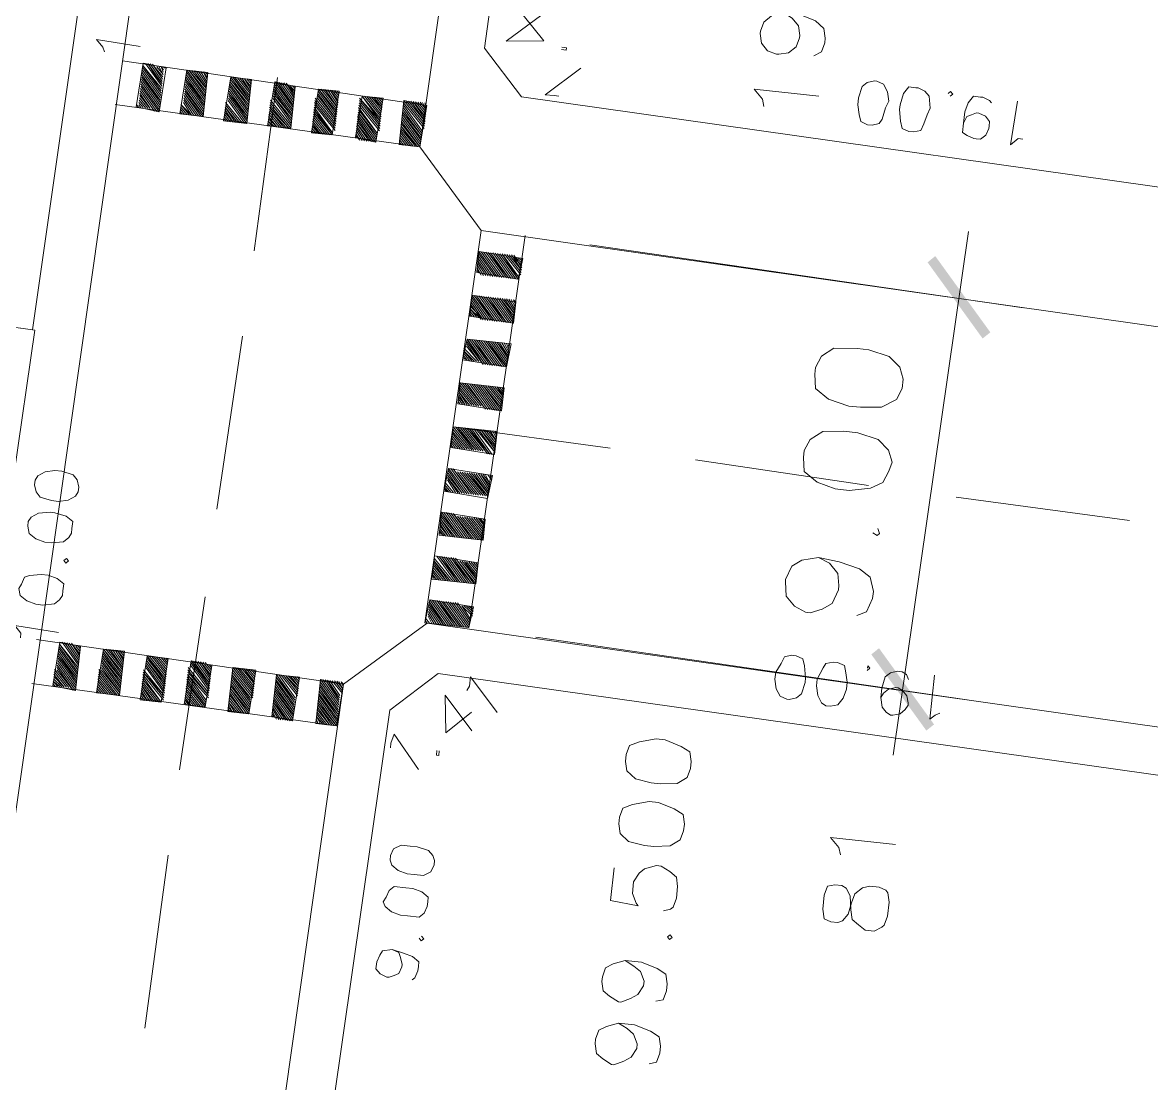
# Model space of a CAD drawing. Header units: metres. Extents: x -977055 to 805873, y -1033982 to 242021.
# Drawn here: x 2424.83 to 2450.6, y 874.21 to 898.43 of the extents above; entities that cross this region are included whole.
import ezdxf

# ---------------------------------------------------------------- set-up
doc = ezdxf.new("R2010")
doc.units = ezdxf.units.M
for name, color, linetype in [('PDF_0', 7, 'Continuous'), ('PDF_acera', 7, 'Continuous'), ('PDF_areas por lote', 7, 'Continuous'), ('PDF_COTAS', 7, 'Continuous'), ('PDF_COTAS CONJUNTO', 7, 'Continuous'), ('PDF_linea de centro', 7, 'Continuous'), ('PDF_LOTES', 7, 'Continuous'), ('PDF_No. lotes', 7, 'Continuous'), ('PDF_PASO DE CEBRA', 7, 'Continuous')]:
    doc.layers.add(name, color=color, linetype=linetype)

# ---------------------------------------------------------------- blocks, each defined once
blk = doc.blocks.new('CALLE')
at = {"layer": 'PDF_0', "transparency": 33554559}
for points in [[(-135.009504, -28.195776), (-136.152576, -29.465856), (-136.279584, -29.338848)], [(-134.882496, -28.322784), (-135.009504, -28.195776), (-136.152576, -29.465856)], [(-129.082464, -29.592864), (-128.955456, -29.719872), (-127.812384, -28.449792)], [(-128.955456, -29.719872), (-127.812384, -28.449792), (-127.685376, -28.5768)]]:
    blk.add_solid(points, dxfattribs=at)
at = {"layer": 'PDF_acera', "lineweight": 9}
blk.add_lwpolyline([(-252.9576, -89.201952), (-307.105344, -49.702464), (-306.046944, -17.865792), (-307.317024, -16.51104), (-314.76816, -16.257024), (-401.895648, -17.950464), (-475.348608, -28.280448), (-505.661184, -25.18992), (-527.252544, -16.595712), (-544.694976, -0.169344), (-560.697984, 15.706656), (-555.067296, 23.07312), (-538.30224, 6.435072), (-522.299232, -8.67888), (-503.417376, -16.172352), (-483.942816, -18.162144), (-475.517952, -19.008864), (-402.61536, -8.763552), (-314.725824, -7.070112), (-69.8544, -15.410304), (-68.457312, -14.097888), (-67.94928, 1.100736)], dxfattribs=at)
for points in [[(-135.305856, -20.1096), (-136.575936, -18.712512), (-191.655072, -16.849728), (-193.009824, -18.119808), (-194.068224, -49.236768), (-192.798144, -50.59152), (-137.719008, -52.454304), (-136.364256, -51.184224)], [(-128.108736, -20.32128), (-129.167136, -51.43824), (-127.897056, -52.792992), (-71.166816, -54.740448), (-69.812064, -53.470368), (-68.753664, -22.353408), (-70.023744, -20.998656), (-126.711648, -19.0512)]]:
    blk.add_lwpolyline(points, close=True, dxfattribs=at)
at = {"layer": 'PDF_areas por lote', "lineweight": 9}
for points in [[(-142.164288, -24.3432), (-142.24896, -24.512544), (-142.333632, -24.639552), (-142.502976, -24.724224), (-142.587648, -24.724224), (-142.756992, -24.639552), (-142.841664, -24.512544), (-142.926336, -24.3432), (-142.926336, -24.300864), (-142.841664, -24.13152), (-142.756992, -24.004512), (-142.587648, -23.962176), (-142.502976, -23.962176), (-142.333632, -24.004512), (-142.24896, -24.13152), (-142.164288, -24.3432), (-142.164288, -24.639552), (-142.24896, -24.935904), (-142.333632, -25.105248), (-142.502976, -25.147584), (-142.629984, -25.147584), (-142.799328, -25.105248), (-142.841664, -24.97824)], [(-141.021216, -24.3432), (-141.105888, -24.512544), (-141.19056, -24.639552), (-141.359904, -24.724224), (-141.444576, -24.724224), (-141.61392, -24.639552), (-141.698592, -24.512544), (-141.783264, -24.3432), (-141.783264, -24.300864), (-141.698592, -24.13152), (-141.61392, -24.004512), (-141.444576, -23.962176), (-141.359904, -23.962176), (-141.19056, -24.004512), (-141.105888, -24.13152), (-141.021216, -24.3432), (-141.021216, -24.639552), (-141.105888, -24.935904), (-141.19056, -25.105248), (-141.359904, -25.147584), (-141.486912, -25.147584), (-141.656256, -25.105248), (-141.698592, -24.97824)], [(-139.370112, -23.962176), (-139.962816, -23.962176), (-140.005152, -24.470208), (-139.962816, -24.427872), (-139.793472, -24.3432), (-139.581792, -24.3432), (-139.412448, -24.427872), (-139.327776, -24.512544), (-139.243104, -24.724224), (-139.243104, -24.808896), (-139.327776, -24.97824), (-139.412448, -25.105248), (-139.581792, -25.147584), (-139.793472, -25.147584), (-139.962816, -25.105248), (-140.005152, -25.062912), (-140.047488, -24.935904)], [(-125.31456, -25.18992), (-125.187552, -25.147584), (-125.018208, -24.97824), (-125.018208, -26.163648)], [(-123.578784, -25.359264), (-123.663456, -25.528608), (-123.790464, -25.655616), (-123.959808, -25.697952), (-124.002144, -25.697952), (-124.171488, -25.655616), (-124.298496, -25.528608), (-124.340832, -25.359264), (-124.340832, -25.316928), (-124.298496, -25.147584), (-124.171488, -25.020576), (-124.002144, -24.97824), (-123.959808, -24.97824), (-123.790464, -25.020576), (-123.663456, -25.147584), (-123.578784, -25.359264), (-123.578784, -25.655616), (-123.663456, -25.951968), (-123.790464, -26.121312), (-123.959808, -26.163648), (-124.04448, -26.163648), (-124.213824, -26.121312), (-124.298496, -25.994304)]]:
    blk.add_lwpolyline(points, dxfattribs=at)
for points in [[(-138.565728, -23.962176), (-138.735072, -24.004512), (-138.86208, -24.173856), (-138.904416, -24.470208), (-138.904416, -24.639552), (-138.86208, -24.935904), (-138.735072, -25.105248), (-138.565728, -25.147584), (-138.43872, -25.147584), (-138.269376, -25.105248), (-138.184704, -24.935904), (-138.100032, -24.639552), (-138.100032, -24.470208), (-138.184704, -24.173856), (-138.269376, -24.004512), (-138.43872, -23.962176)], [(-137.422656, -23.962176), (-137.592, -24.004512), (-137.719008, -24.173856), (-137.761344, -24.470208), (-137.761344, -24.639552), (-137.719008, -24.935904), (-137.592, -25.105248), (-137.422656, -25.147584), (-137.295648, -25.147584), (-137.126304, -25.105248), (-137.041632, -24.935904), (-136.95696, -24.639552), (-136.95696, -24.470208), (-137.041632, -24.173856), (-137.126304, -24.004512), (-137.295648, -23.962176)], [(-140.513184, -25.062912), (-140.55552, -25.105248), (-140.513184, -25.147584), (-140.470848, -25.105248)]]:
    blk.add_lwpolyline(points, close=True, dxfattribs=at)
at = {"layer": 'PDF_COTAS', "lineweight": 9}
for points in [[(-136.364256, -12.785472), (-136.279584, -12.785472), (-136.152576, -12.658464), (-136.194912, -13.462848)], [(-125.610912, -13.166496), (-125.52624, -13.12416), (-125.399232, -12.997152), (-125.441568, -13.801536)], [(-137.634336, -19.68624), (-137.549664, -19.68624), (-137.38032, -19.728576), (-137.973024, -20.236608)], [(-141.275232, -20.1096), (-141.317568, -20.236608), (-141.40224, -20.278944), (-141.529248, -20.32128), (-141.571584, -20.32128), (-141.698592, -20.278944), (-141.740928, -20.194272), (-141.783264, -20.1096), (-141.783264, -20.067264), (-141.740928, -19.940256), (-141.656256, -19.855584), (-141.571584, -19.855584), (-141.529248, -19.855584), (-141.40224, -19.89792), (-141.317568, -19.940256), (-141.275232, -20.1096), (-141.317568, -20.32128), (-141.359904, -20.490624), (-141.444576, -20.617632), (-141.529248, -20.617632), (-141.61392, -20.617632), (-141.740928, -20.575296), (-141.783264, -20.53296)], [(-124.086816, -20.998656), (-124.637184, -20.405952), (-124.552512, -21.083328), (-124.129152, -20.659968)], [(-141.021216, -20.575296), (-141.063552, -20.617632), (-141.021216, -20.659968), (-140.97888, -20.617632)], [(-137.592, -20.53296), (-137.676672, -20.53296), (-137.676672, -20.575296), (-137.592, -20.575296)], [(-137.16864, -21.125664), (-136.575936, -20.575296), (-137.253312, -20.659968), (-136.829952, -21.083328)], [(-136.448928, -20.95632), (-136.364256, -20.998656), (-136.194912, -20.998656), (-136.787616, -21.549024)], [(-125.52624, -21.464352), (-125.52624, -21.37968), (-125.52624, -21.210336), (-124.975872, -21.80304)], [(-124.67952, -21.422016), (-124.67952, -21.506688), (-124.637184, -21.506688), (-124.637184, -21.422016)], [(-135.305856, -28.15344), (-135.26352, -28.195776), (-135.221184, -28.15344), (-135.26352, -28.15344)], [(-135.771552, -28.449792), (-135.68688, -28.492128), (-135.602208, -28.5768), (-135.559872, -28.703808), (-135.559872, -28.746144), (-135.602208, -28.830816), (-135.68688, -28.915488), (-135.813888, -28.957824), (-135.856224, -28.957824), (-135.940896, -28.915488), (-136.025568, -28.830816), (-136.067904, -28.703808), (-136.067904, -28.661472), (-136.025568, -28.5768), (-135.940896, -28.492128), (-135.771552, -28.449792), (-135.602208, -28.449792), (-135.390528, -28.492128), (-135.305856, -28.5768), (-135.26352, -28.703808), (-135.26352, -28.78848), (-135.305856, -28.873152), (-135.390528, -28.915488)], [(-124.764192, -28.534464), (-124.721856, -28.5768), (-124.67952, -28.534464), (-124.721856, -28.492128)], [(-125.229888, -28.830816), (-125.10288, -28.873152), (-125.060544, -28.957824), (-125.018208, -29.042496), (-125.018208, -29.084832), (-125.060544, -29.21184), (-125.145216, -29.296512), (-125.229888, -29.296512), (-125.272224, -29.296512), (-125.399232, -29.254176), (-125.483904, -29.169504), (-125.483904, -29.084832), (-125.483904, -29.042496), (-125.441568, -28.915488), (-125.399232, -28.830816), (-125.229888, -28.830816), (-125.018208, -28.830816), (-124.848864, -28.873152), (-124.721856, -28.957824), (-124.721856, -29.084832), (-124.721856, -29.127168), (-124.764192, -29.254176), (-124.806528, -29.296512)], [(-135.940896, -29.550528), (-135.983232, -29.465856), (-136.067904, -29.381184), (-135.26352, -29.381184)], [(-125.399232, -29.931552), (-125.399232, -29.84688), (-125.52624, -29.719872), (-124.721856, -29.762208)]]:
    blk.add_lwpolyline(points, dxfattribs=at)
for points in [[(-135.4752, -12.658464), (-135.602208, -12.7008), (-135.68688, -12.827808), (-135.729216, -12.997152), (-135.729216, -13.12416), (-135.68688, -13.33584), (-135.602208, -13.420512), (-135.517536, -13.462848), (-135.432864, -13.462848), (-135.305856, -13.462848), (-135.221184, -13.33584), (-135.178848, -13.166496), (-135.178848, -13.039488), (-135.221184, -12.827808), (-135.26352, -12.743136), (-135.390528, -12.7008)], [(-134.332128, -12.7008), (-134.459136, -12.743136), (-134.543808, -12.870144), (-134.586144, -13.039488), (-134.586144, -13.166496), (-134.543808, -13.378176), (-134.459136, -13.462848), (-134.374464, -13.505184), (-134.289792, -13.505184), (-134.162784, -13.505184), (-134.078112, -13.378176), (-134.035776, -13.166496), (-134.035776, -13.081824), (-134.078112, -12.870144), (-134.162784, -12.743136), (-134.247456, -12.7008)], [(-133.57008, -12.743136), (-133.697088, -12.785472), (-133.78176, -12.870144), (-133.824096, -13.081824), (-133.824096, -13.208832), (-133.78176, -13.378176), (-133.697088, -13.505184), (-133.612416, -13.54752), (-133.527744, -13.54752), (-133.400736, -13.505184), (-133.316064, -13.420512), (-133.273728, -13.208832), (-133.273728, -13.081824), (-133.316064, -12.91248), (-133.400736, -12.785472), (-133.485408, -12.743136)], [(-134.882496, -13.420512), (-134.924832, -13.462848), (-134.882496, -13.505184), (-134.84016, -13.462848)], [(-140.428512, -19.855584), (-140.513184, -19.89792), (-140.597856, -20.024928), (-140.640192, -20.194272), (-140.640192, -20.32128), (-140.640192, -20.53296), (-140.55552, -20.617632), (-140.428512, -20.659968), (-140.34384, -20.659968), (-140.259168, -20.659968), (-140.174496, -20.53296), (-140.13216, -20.363616), (-140.13216, -20.236608), (-140.13216, -20.024928), (-140.216832, -19.940256), (-140.34384, -19.89792)], [(-139.666464, -19.89792), (-139.751136, -19.940256), (-139.835808, -20.067264), (-139.878144, -20.236608), (-139.878144, -20.363616), (-139.878144, -20.53296), (-139.793472, -20.659968), (-139.666464, -20.702304), (-139.581792, -20.702304), (-139.49712, -20.659968), (-139.412448, -20.575296), (-139.370112, -20.363616), (-139.370112, -20.236608), (-139.370112, -20.067264), (-139.454784, -19.940256), (-139.581792, -19.89792)], [(-135.983232, -26.798688), (-135.940896, -26.925696), (-135.856224, -27.010368), (-135.644544, -27.052704), (-135.559872, -27.052704), (-135.348192, -27.010368), (-135.221184, -26.968032), (-135.178848, -26.841024), (-135.178848, -26.756352), (-135.221184, -26.629344), (-135.348192, -26.587008), (-135.517536, -26.502336), (-135.644544, -26.502336), (-135.813888, -26.544672), (-135.940896, -26.629344), (-135.983232, -26.756352)], [(-125.441568, -27.179712), (-125.399232, -27.30672), (-125.31456, -27.349056), (-125.10288, -27.391392), (-124.975872, -27.433728), (-124.806528, -27.391392), (-124.67952, -27.30672), (-124.637184, -27.179712), (-124.637184, -27.137376), (-124.67952, -27.010368), (-124.764192, -26.925696), (-124.975872, -26.88336), (-125.10288, -26.88336), (-125.272224, -26.925696), (-125.399232, -26.968032), (-125.441568, -27.09504)], [(-136.025568, -27.560736), (-135.983232, -27.687744), (-135.856224, -27.772416), (-135.68688, -27.814752), (-135.559872, -27.814752), (-135.390528, -27.772416), (-135.26352, -27.73008), (-135.221184, -27.603072), (-135.221184, -27.5184), (-135.26352, -27.391392), (-135.348192, -27.349056), (-135.559872, -27.264384), (-135.68688, -27.264384), (-135.856224, -27.30672), (-135.983232, -27.391392), (-136.025568, -27.476064)], [(-125.483904, -27.94176), (-125.441568, -28.068768), (-125.31456, -28.111104), (-125.145216, -28.15344), (-125.018208, -28.195776), (-124.806528, -28.15344), (-124.721856, -28.068768), (-124.67952, -27.94176), (-124.67952, -27.899424), (-124.67952, -27.772416), (-124.806528, -27.687744), (-125.018208, -27.645408), (-125.10288, -27.645408), (-125.31456, -27.687744), (-125.441568, -27.73008), (-125.483904, -27.857088)]]:
    blk.add_lwpolyline(points, close=True, dxfattribs=at)
at = {"layer": 'PDF_COTAS CONJUNTO', "lineweight": 9}
for points in [[(-135.348192, -22.099392), (-135.644544, -30.016224)], [(-128.151072, -22.311072), (-128.447424, -30.27024)], [(-136.787616, -28.78848), (-127.177344, -29.127168)]]:
    blk.add_lwpolyline(points, dxfattribs=at)
at = {"layer": 'PDF_COTAS CONJUNTO', "lineweight": 20}
for points in [[(-133.3584, -27.052704), (-133.443072, -27.264384), (-133.612416, -27.433728), (-133.824096, -27.476064), (-133.908768, -27.476064), (-134.162784, -27.391392), (-134.289792, -27.222048), (-134.374464, -27.010368), (-134.374464, -26.925696), (-134.289792, -26.714016), (-134.120448, -26.544672), (-133.866432, -26.502336), (-133.824096, -26.502336), (-133.57008, -26.587008), (-133.443072, -26.756352), (-133.3584, -27.052704), (-133.400736, -27.433728), (-133.485408, -27.814752), (-133.612416, -28.026432), (-133.866432, -28.111104), (-133.99344, -28.111104), (-134.247456, -28.026432), (-134.332128, -27.857088)], [(-132.808032, -27.984096), (-132.850368, -28.068768), (-132.808032, -28.111104), (-132.72336, -28.068768)]]:
    blk.add_lwpolyline(points, dxfattribs=at)
for points in [[(-131.580288, -26.587008), (-131.834304, -26.629344), (-132.003648, -26.88336), (-132.08832, -27.222048), (-132.08832, -27.476064), (-132.003648, -27.857088), (-131.87664, -28.068768), (-131.66496, -28.15344), (-131.495616, -28.195776), (-131.283936, -28.111104), (-131.114592, -27.899424), (-131.02992, -27.5184), (-131.02992, -27.264384), (-131.072256, -26.88336), (-131.2416, -26.67168), (-131.45328, -26.587008)], [(-130.056192, -26.629344), (-130.310208, -26.67168), (-130.479552, -26.925696), (-130.564224, -27.30672), (-130.564224, -27.5184), (-130.521888, -27.899424), (-130.352544, -28.15344), (-130.140864, -28.238112), (-129.97152, -28.238112), (-129.75984, -28.15344), (-129.590496, -27.94176), (-129.505824, -27.560736), (-129.505824, -27.349056), (-129.54816, -26.925696), (-129.717504, -26.714016), (-129.929184, -26.629344)]]:
    blk.add_lwpolyline(points, close=True, dxfattribs=at)
at = {"layer": 'PDF_linea de centro', "lineweight": 9}
for points in [[(-140.005152, -15.876), (-143.180352, -15.791328)], [(-135.26352, -16.045344), (-138.43872, -15.918336)], [(-130.479552, -16.214688), (-133.654752, -16.08768)], [(-125.73792, -16.341696), (-128.91312, -16.257024)], [(-131.707296, -20.194272), (-131.791968, -23.07312)], [(-131.834304, -24.639552), (-131.961312, -27.814752)], [(-132.003648, -29.42352), (-132.08832, -32.59872)]]:
    blk.add_lwpolyline(points, dxfattribs=at)
at = {"layer": 'PDF_LOTES', "lineweight": 20}
for points in [[(-138.142368, 7.535808), (-131.156928, 6.98544), (-130.140864, 6.858432), (-130.775904, -12.446784), (-138.777408, -12.150432)], [(-116.720352, 5.207328), (-130.140864, 6.858432), (-130.775904, -12.404448), (-117.355392, -12.870144)], [(-144.704448, -35.35056), (-136.702944, -35.604576), (-136.194912, -20.405952), (-136.95696, -19.601568), (-144.15408, -19.347552)], [(-126.118944, -35.9856), (-118.159776, -36.239616), (-117.609408, -20.236608), (-124.806528, -20.024928), (-125.610912, -20.786976)]]:
    blk.add_lwpolyline(points, close=True, dxfattribs=at)
at = {"layer": 'PDF_No. lotes', "lineweight": 20}
blk.add_lwpolyline([(-139.7088, -27.814752), (-139.878144, -27.857088), (-139.92048, -27.984096), (-139.92048, -28.111104), (-139.878144, -28.195776), (-139.751136, -28.280448), (-139.539456, -28.322784), (-139.370112, -28.36512), (-139.243104, -28.492128), (-139.200768, -28.619136), (-139.200768, -28.78848), (-139.243104, -28.915488), (-139.28544, -28.957824), (-139.454784, -29.00016), (-139.7088, -29.00016), (-139.878144, -28.957824), (-139.92048, -28.915488), (-140.005152, -28.78848), (-140.005152, -28.619136), (-139.92048, -28.492128), (-139.835808, -28.36512), (-139.666464, -28.322784), (-139.412448, -28.280448), (-139.28544, -28.195776), (-139.243104, -28.111104), (-139.243104, -27.984096), (-139.28544, -27.857088), (-139.454784, -27.814752)], close=True, dxfattribs=at)
blk.add_lwpolyline([(-138.692736, -28.026432), (-138.565728, -27.984096), (-138.396384, -27.814752), (-138.396384, -29.00016)], dxfattribs=at)
at = {"layer": 'PDF_PASO DE CEBRA', "lineweight": 9}
for points in [[(-137.337984, -18.670176), (-137.16864, -13.081824)], [(-136.618272, -18.712512), (-136.5336, -18.670176), (-136.575936, -18.712512), (-136.364256, -13.081824)], [(-137.210976, -13.843872), (-136.829952, -13.505184)], [(-137.210976, -13.886208), (-136.787616, -13.505184)], [(-137.16864, -13.462848), (-137.16864, -13.462848)], [(-137.16864, -13.505184), (-137.126304, -13.462848)], [(-137.16864, -13.54752), (-137.083968, -13.462848), (-137.16864, -13.589856)], [(-137.16864, -13.632192), (-137.041632, -13.462848)], [(-136.999296, -13.462848), (-137.16864, -13.674528), (-136.95696, -13.462848)], [(-137.16864, -13.716864), (-136.914624, -13.462848)], [(-137.16864, -13.7592), (-136.872288, -13.462848)], [(-137.16864, -13.801536), (-136.872288, -13.505184)], [(-137.16864, -13.886208), (-136.74528, -13.505184)], [(-137.126304, -13.886208), (-136.702944, -13.505184)], [(-137.083968, -13.886208), (-136.660608, -13.505184)], [(-137.041632, -13.886208), (-136.618272, -13.505184), (-136.999296, -13.886208), (-136.575936, -13.505184)], [(-136.95696, -13.886208), (-136.5336, -13.505184)], [(-136.914624, -13.886208), (-136.491264, -13.505184)], [(-136.872288, -13.886208), (-136.448928, -13.505184)], [(-136.829952, -13.886208), (-136.406592, -13.505184), (-136.787616, -13.886208)], [(-126.711648, -19.0512), (-126.542304, -13.462848)], [(-125.9496, -19.093536), (-125.73792, -13.505184)], [(-136.74528, -13.886208), (-136.364256, -13.54752), (-136.74528, -13.886208)], [(-136.702944, -13.886208), (-136.364256, -13.589856)], [(-136.660608, -13.886208), (-136.364256, -13.632192)], [(-136.618272, -13.886208), (-136.364256, -13.674528)], [(-136.575936, -13.886208), (-136.364256, -13.716864)], [(-136.5336, -13.886208), (-136.406592, -13.7592), (-136.5336, -13.886208)], [(-136.491264, -13.886208), (-136.406592, -13.801536)], [(-136.448928, -13.886208), (-136.406592, -13.843872)], [(-136.406592, -13.886208), (-136.406592, -13.886208)], [(-126.542304, -14.140224), (-126.245952, -13.886208), (-126.58464, -14.18256)], [(-126.58464, -14.224896), (-126.203616, -13.886208)], [(-126.58464, -14.267232), (-126.16128, -13.886208)], [(-126.542304, -13.843872), (-126.542304, -13.843872)], [(-126.542304, -13.886208), (-126.499968, -13.843872)], [(-126.542304, -13.928544), (-126.499968, -13.886208)], [(-126.542304, -13.97088), (-126.457632, -13.886208)], [(-126.542304, -14.013216), (-126.415296, -13.886208)], [(-126.542304, -14.055552), (-126.37296, -13.886208)], [(-126.330624, -13.886208), (-126.542304, -14.097888), (-126.288288, -13.886208)], [(-126.542304, -14.267232), (-126.118944, -13.886208)], [(-126.499968, -14.267232), (-126.076608, -13.886208)], [(-126.457632, -14.267232), (-126.034272, -13.886208)], [(-126.415296, -14.267232), (-125.991936, -13.886208), (-126.37296, -14.267232), (-125.9496, -13.886208)], [(-126.330624, -14.267232), (-125.907264, -13.886208)], [(-126.288288, -14.267232), (-125.864928, -13.886208)], [(-126.245952, -14.267232), (-125.822592, -13.886208)], [(-126.203616, -14.267232), (-125.780256, -13.886208), (-126.16128, -14.267232)], [(-125.73792, -13.928544), (-126.118944, -14.267232), (-125.73792, -13.97088), (-126.076608, -14.267232)], [(-126.034272, -14.267232), (-125.73792, -14.013216)], [(-125.991936, -14.267232), (-125.73792, -14.055552)], [(-125.9496, -14.267232), (-125.780256, -14.097888)], [(-125.780256, -14.140224), (-125.907264, -14.267232), (-125.780256, -14.18256)], [(-137.210976, -14.267232), (-137.210976, -14.267232)], [(-137.210976, -14.309568), (-137.16864, -14.267232)], [(-137.210976, -14.351904), (-137.126304, -14.267232)], [(-137.210976, -14.39424), (-137.083968, -14.267232)], [(-137.210976, -14.436576), (-137.041632, -14.267232), (-137.210976, -14.436576)], [(-137.210976, -14.478912), (-136.999296, -14.267232)], [(-137.210976, -14.521248), (-136.95696, -14.267232)], [(-137.210976, -14.563584), (-136.914624, -14.267232)], [(-137.210976, -14.60592), (-136.872288, -14.267232)], [(-137.210976, -14.648256), (-136.829952, -14.267232)], [(-137.210976, -14.690592), (-136.787616, -14.267232)], [(-136.787616, -14.309568), (-137.16864, -14.690592), (-136.74528, -14.309568)], [(-137.126304, -14.690592), (-136.702944, -14.309568)], [(-137.083968, -14.690592), (-136.660608, -14.309568)], [(-137.041632, -14.690592), (-136.618272, -14.309568)], [(-136.999296, -14.690592), (-136.575936, -14.309568), (-136.95696, -14.690592)], [(-136.5336, -14.309568), (-136.914624, -14.690592), (-136.491264, -14.309568)], [(-136.872288, -14.690592), (-136.448928, -14.309568)], [(-136.829952, -14.690592), (-136.406592, -14.309568), (-136.787616, -14.690592)], [(-136.74528, -14.690592), (-136.406592, -14.351904)], [(-125.864928, -14.267232), (-125.780256, -14.224896), (-125.822592, -14.267232)], [(-125.780256, -14.309568), (-125.780256, -14.267232)], [(-136.406592, -14.39424), (-136.702944, -14.690592), (-136.406592, -14.436576)], [(-136.660608, -14.690592), (-136.406592, -14.478912)], [(-136.618272, -14.690592), (-136.406592, -14.521248)], [(-136.575936, -14.690592), (-136.406592, -14.563584), (-136.5336, -14.690592)], [(-136.491264, -14.690592), (-136.406592, -14.60592)], [(-136.406592, -14.648256), (-136.448928, -14.690592), (-136.406592, -14.690592)], [(-126.58464, -14.648256), (-126.58464, -14.648256)], [(-126.58464, -14.690592), (-126.542304, -14.648256)], [(-126.58464, -14.732928), (-126.499968, -14.648256)], [(-126.58464, -14.775264), (-126.457632, -14.648256)], [(-126.58464, -14.8176), (-126.415296, -14.648256), (-126.58464, -14.859936), (-126.37296, -14.690592)], [(-126.58464, -14.902272), (-126.330624, -14.690592)], [(-126.58464, -14.944608), (-126.288288, -14.690592)], [(-126.58464, -14.986944), (-126.245952, -14.690592)], [(-126.58464, -15.02928), (-126.203616, -14.690592), (-126.58464, -15.071616)], [(-126.16128, -14.690592), (-126.542304, -15.071616), (-126.118944, -14.690592)], [(-126.499968, -15.071616), (-126.076608, -14.690592)], [(-126.457632, -15.071616), (-126.034272, -14.690592)], [(-126.415296, -15.071616), (-125.991936, -14.690592)], [(-126.37296, -15.071616), (-125.9496, -14.690592), (-126.330624, -15.071616), (-125.907264, -14.690592)], [(-126.288288, -15.071616), (-125.864928, -14.690592)], [(-126.245952, -15.071616), (-125.822592, -14.690592)], [(-126.203616, -15.071616), (-125.780256, -14.690592)], [(-126.16128, -15.071616), (-125.780256, -14.732928), (-126.118944, -15.071616)], [(-125.780256, -14.775264), (-126.076608, -15.071616), (-125.780256, -14.8176)], [(-126.034272, -15.071616), (-125.780256, -14.859936)], [(-125.991936, -15.071616), (-125.780256, -14.902272)], [(-125.9496, -15.071616), (-125.780256, -14.944608)], [(-137.253312, -15.071616), (-137.210976, -15.071616), (-137.253312, -15.113952)], [(-137.253312, -15.156288), (-137.16864, -15.071616)], [(-137.126304, -15.071616), (-137.253312, -15.198624), (-137.083968, -15.071616)], [(-137.253312, -15.24096), (-137.041632, -15.071616)], [(-137.253312, -15.283296), (-136.999296, -15.071616), (-137.253312, -15.325632)], [(-137.253312, -15.367968), (-136.95696, -15.071616)], [(-137.253312, -15.410304), (-136.914624, -15.071616)], [(-136.872288, -15.071616), (-137.253312, -15.45264), (-136.829952, -15.071616)], [(-137.210976, -15.494976), (-136.787616, -15.071616)], [(-137.16864, -15.494976), (-136.74528, -15.071616), (-137.126304, -15.494976), (-136.702944, -15.071616)], [(-137.083968, -15.494976), (-136.660608, -15.113952)], [(-137.041632, -15.494976), (-136.618272, -15.113952)], [(-136.999296, -15.494976), (-136.575936, -15.113952)], [(-136.95696, -15.494976), (-136.5336, -15.113952), (-136.914624, -15.494976)], [(-136.491264, -15.113952), (-136.872288, -15.494976), (-136.448928, -15.113952), (-136.829952, -15.494976)], [(-136.787616, -15.494976), (-136.448928, -15.156288)], [(-125.907264, -15.071616), (-125.780256, -14.986944), (-125.864928, -15.071616)], [(-125.780256, -15.02928), (-125.822592, -15.071616), (-125.780256, -15.071616)], [(-136.74528, -15.494976), (-136.448928, -15.198624)], [(-136.702944, -15.494976), (-136.448928, -15.24096)], [(-136.660608, -15.494976), (-136.448928, -15.283296)], [(-136.618272, -15.494976), (-136.448928, -15.325632), (-136.618272, -15.494976)], [(-136.575936, -15.494976), (-136.448928, -15.367968)], [(-136.5336, -15.494976), (-136.448928, -15.410304)], [(-136.491264, -15.494976), (-136.448928, -15.45264)], [(-136.448928, -15.494976), (-136.448928, -15.494976)], [(-126.626976, -15.45264), (-126.58464, -15.45264), (-126.626976, -15.494976)], [(-126.626976, -15.537312), (-126.542304, -15.45264)], [(-126.626976, -15.579648), (-126.499968, -15.45264)], [(-126.457632, -15.45264), (-126.626976, -15.621984), (-126.415296, -15.45264)], [(-126.626976, -15.66432), (-126.37296, -15.45264), (-126.626976, -15.706656)], [(-126.626976, -15.748992), (-126.330624, -15.45264)], [(-126.626976, -15.791328), (-126.288288, -15.45264)], [(-126.626976, -15.833664), (-126.245952, -15.494976)], [(-126.626976, -15.876), (-126.203616, -15.494976)], [(-126.58464, -15.876), (-126.16128, -15.494976)], [(-126.542304, -15.876), (-126.118944, -15.494976), (-126.499968, -15.876), (-126.076608, -15.494976)], [(-126.457632, -15.876), (-126.034272, -15.494976)], [(-126.415296, -15.876), (-125.991936, -15.494976)], [(-126.37296, -15.876), (-125.9496, -15.494976)], [(-126.330624, -15.876), (-125.907264, -15.494976), (-126.288288, -15.876)], [(-125.864928, -15.494976), (-126.245952, -15.876), (-125.822592, -15.494976)], [(-126.203616, -15.876), (-125.822592, -15.537312), (-126.16128, -15.876)], [(-126.118944, -15.876), (-125.822592, -15.579648)], [(-126.076608, -15.876), (-125.822592, -15.621984)], [(-125.822592, -15.66432), (-126.034272, -15.876), (-125.822592, -15.706656)], [(-125.991936, -15.876), (-125.822592, -15.748992), (-125.9496, -15.876)], [(-125.907264, -15.876), (-125.822592, -15.791328)], [(-137.253312, -15.876), (-137.253312, -15.876)], [(-137.253312, -15.918336), (-137.210976, -15.876)], [(-137.253312, -15.960672), (-137.16864, -15.876), (-137.253312, -16.003008), (-137.126304, -15.876)], [(-137.253312, -16.045344), (-137.083968, -15.876)], [(-137.253312, -16.08768), (-137.041632, -15.876)], [(-137.253312, -16.130016), (-136.999296, -15.876)], [(-137.253312, -16.172352), (-136.95696, -15.876)], [(-137.253312, -16.214688), (-136.914624, -15.876), (-137.253312, -16.214688)], [(-136.872288, -15.876), (-137.253312, -16.257024), (-136.829952, -15.876)], [(-137.210976, -16.257024), (-136.787616, -15.876)], [(-137.16864, -16.257024), (-136.74528, -15.876)], [(-137.126304, -16.257024), (-136.702944, -15.876), (-137.083968, -16.29936)], [(-136.660608, -15.876), (-137.041632, -16.29936), (-136.618272, -15.876)], [(-136.999296, -16.29936), (-136.575936, -15.876)], [(-136.95696, -16.29936), (-136.5336, -15.918336)], [(-136.914624, -16.29936), (-136.491264, -15.918336)], [(-136.872288, -16.29936), (-136.448928, -15.918336), (-136.829952, -16.29936), (-136.448928, -15.960672)], [(-136.787616, -16.29936), (-136.448928, -16.003008)], [(-125.864928, -15.876), (-125.822592, -15.833664)], [(-125.822592, -15.876), (-125.822592, -15.876)], [(-136.74528, -16.29936), (-136.448928, -16.045344)], [(-136.702944, -16.29936), (-136.448928, -16.08768), (-136.660608, -16.29936)], [(-136.618272, -16.29936), (-136.448928, -16.130016)], [(-136.448928, -16.172352), (-136.575936, -16.29936), (-136.491264, -16.214688)], [(-136.5336, -16.29936), (-136.491264, -16.257024)], [(-136.491264, -16.29936), (-136.491264, -16.29936)], [(-126.626976, -16.257024), (-126.626976, -16.257024)], [(-126.626976, -16.29936), (-126.58464, -16.257024)], [(-126.626976, -16.341696), (-126.542304, -16.257024), (-126.626976, -16.384032)], [(-126.499968, -16.257024), (-126.626976, -16.426368), (-126.457632, -16.257024)], [(-126.626976, -16.468704), (-126.415296, -16.257024)], [(-126.626976, -16.51104), (-126.37296, -16.257024)], [(-126.626976, -16.553376), (-126.330624, -16.257024), (-126.626976, -16.595712)], [(-126.288288, -16.257024), (-126.626976, -16.638048), (-126.245952, -16.257024)], [(-126.626976, -16.680384), (-126.203616, -16.257024)], [(-126.58464, -16.680384), (-126.16128, -16.257024)], [(-126.542304, -16.680384), (-126.118944, -16.29936)], [(-126.499968, -16.680384), (-126.076608, -16.29936), (-126.457632, -16.680384)], [(-126.034272, -16.29936), (-126.415296, -16.680384), (-125.991936, -16.29936)], [(-126.37296, -16.680384), (-125.9496, -16.29936)], [(-126.330624, -16.680384), (-125.907264, -16.29936)], [(-126.288288, -16.680384), (-125.864928, -16.29936)], [(-126.245952, -16.680384), (-125.822592, -16.29936), (-126.203616, -16.680384), (-125.822592, -16.341696)], [(-126.16128, -16.680384), (-125.822592, -16.384032)], [(-126.118944, -16.680384), (-125.822592, -16.426368)], [(-126.076608, -16.680384), (-125.822592, -16.468704)], [(-126.034272, -16.680384), (-125.822592, -16.51104), (-125.991936, -16.680384)], [(-125.864928, -16.553376), (-125.9496, -16.680384), (-125.864928, -16.595712)], [(-137.295648, -16.680384), (-137.295648, -16.680384)], [(-137.295648, -16.72272), (-137.253312, -16.680384)], [(-137.210976, -16.680384), (-137.295648, -16.765056), (-137.16864, -16.680384)], [(-137.295648, -16.807392), (-137.126304, -16.680384), (-137.295648, -16.849728)], [(-137.295648, -16.892064), (-137.083968, -16.680384)], [(-137.295648, -16.9344), (-137.041632, -16.680384)], [(-136.999296, -16.680384), (-137.295648, -16.976736), (-136.95696, -16.680384)], [(-137.295648, -17.019072), (-136.914624, -16.680384)], [(-137.295648, -17.061408), (-136.872288, -16.680384), (-137.253312, -17.061408)], [(-136.829952, -16.680384), (-137.210976, -17.061408), (-136.787616, -16.680384)], [(-137.16864, -17.061408), (-136.74528, -16.680384)], [(-137.126304, -17.061408), (-136.702944, -16.680384)], [(-137.083968, -17.061408), (-136.660608, -16.680384)], [(-137.041632, -17.061408), (-136.618272, -16.680384), (-136.999296, -17.061408)], [(-136.999296, -17.103744), (-136.575936, -16.680384)], [(-136.95696, -17.103744), (-136.5336, -16.680384)], [(-136.914624, -17.103744), (-136.491264, -16.680384)], [(-136.872288, -17.103744), (-136.491264, -16.72272)], [(-136.829952, -17.103744), (-136.491264, -16.765056)], [(-136.787616, -17.103744), (-136.491264, -16.807392)], [(-125.907264, -16.680384), (-125.864928, -16.638048)], [(-125.864928, -16.680384), (-125.864928, -16.680384)], [(-136.491264, -16.849728), (-136.74528, -17.103744), (-136.491264, -16.892064), (-136.702944, -17.103744)], [(-136.660608, -17.103744), (-136.491264, -16.9344)], [(-136.618272, -17.103744), (-136.491264, -16.976736)], [(-136.575936, -17.103744), (-136.491264, -17.019072)], [(-136.491264, -17.061408), (-136.5336, -17.103744), (-136.491264, -17.103744)], [(-126.669312, -17.061408), (-126.669312, -17.061408)], [(-126.669312, -17.103744), (-126.626976, -17.061408)], [(-126.669312, -17.14608), (-126.58464, -17.061408)], [(-126.542304, -17.061408), (-126.669312, -17.188416), (-126.499968, -17.061408), (-126.669312, -17.230752)], [(-126.669312, -17.273088), (-126.457632, -17.061408)], [(-126.669312, -17.315424), (-126.415296, -17.061408)], [(-126.669312, -17.35776), (-126.37296, -17.061408)], [(-126.669312, -17.400096), (-126.330624, -17.061408)], [(-126.288288, -17.061408), (-126.669312, -17.442432), (-126.245952, -17.061408), (-126.626976, -17.442432), (-126.203616, -17.061408)], [(-126.58464, -17.484768), (-126.16128, -17.061408)], [(-126.542304, -17.484768), (-126.118944, -17.061408)], [(-126.499968, -17.484768), (-126.076608, -17.061408)], [(-126.457632, -17.484768), (-126.034272, -17.061408)], [(-126.415296, -17.484768), (-126.034272, -17.103744)], [(-125.991936, -17.103744), (-126.37296, -17.484768), (-125.9496, -17.103744)], [(-126.330624, -17.484768), (-125.907264, -17.103744)], [(-126.288288, -17.484768), (-125.864928, -17.103744), (-126.245952, -17.484768)], [(-126.203616, -17.484768), (-125.864928, -17.14608)], [(-125.864928, -17.188416), (-126.16128, -17.484768), (-125.864928, -17.230752)], [(-126.118944, -17.484768), (-125.864928, -17.273088)], [(-126.076608, -17.484768), (-125.864928, -17.315424), (-126.034272, -17.484768)], [(-125.991936, -17.484768), (-125.864928, -17.35776)], [(-125.9496, -17.484768), (-125.864928, -17.400096)], [(-137.337984, -17.56944), (-137.210976, -17.484768)], [(-137.337984, -17.611776), (-137.16864, -17.484768)], [(-137.337984, -17.654112), (-137.126304, -17.484768)], [(-137.337984, -17.696448), (-137.083968, -17.484768)], [(-137.337984, -17.738784), (-137.041632, -17.484768), (-137.337984, -17.78112), (-136.999296, -17.484768)], [(-137.337984, -17.823456), (-136.95696, -17.484768)], [(-137.337984, -17.865792), (-136.914624, -17.484768)], [(-137.295648, -17.484768), (-137.295648, -17.527104), (-137.253312, -17.484768)], [(-137.295648, -17.865792), (-136.872288, -17.484768)], [(-137.253312, -17.865792), (-136.829952, -17.484768), (-137.210976, -17.865792)], [(-136.787616, -17.484768), (-137.16864, -17.865792), (-136.74528, -17.484768)], [(-137.126304, -17.865792), (-136.702944, -17.484768)], [(-137.083968, -17.865792), (-136.660608, -17.484768)], [(-137.041632, -17.865792), (-136.618272, -17.484768)], [(-136.999296, -17.865792), (-136.575936, -17.484768), (-136.95696, -17.865792), (-136.5336, -17.484768)], [(-136.914624, -17.865792), (-136.5336, -17.527104)], [(-136.872288, -17.908128), (-136.5336, -17.56944)], [(-136.829952, -17.908128), (-136.5336, -17.611776)], [(-125.864928, -17.442432), (-125.907264, -17.484768), (-125.864928, -17.484768)], [(-136.787616, -17.908128), (-136.5336, -17.654112), (-136.74528, -17.908128)], [(-136.5336, -17.696448), (-136.702944, -17.908128), (-136.5336, -17.738784)], [(-136.660608, -17.908128), (-136.5336, -17.78112)], [(-136.618272, -17.908128), (-136.5336, -17.823456)], [(-136.575936, -17.908128), (-136.5336, -17.865792), (-136.5336, -17.908128)], [(-126.626976, -17.865792), (-126.711648, -17.950464), (-126.58464, -17.865792)], [(-126.711648, -17.9928), (-126.542304, -17.865792)], [(-126.711648, -18.035136), (-126.499968, -17.865792)], [(-126.711648, -18.077472), (-126.457632, -17.865792)], [(-126.711648, -18.119808), (-126.415296, -17.865792), (-126.711648, -18.162144)], [(-126.37296, -17.865792), (-126.711648, -18.20448), (-126.330624, -17.865792)], [(-126.711648, -18.246816), (-126.288288, -17.865792)], [(-126.669312, -17.865792), (-126.669312, -17.908128)], [(-126.669312, -18.246816), (-126.245952, -17.865792)], [(-126.626976, -18.246816), (-126.203616, -17.865792), (-126.58464, -18.246816)], [(-126.16128, -17.865792), (-126.542304, -18.246816), (-126.118944, -17.865792)], [(-126.499968, -18.289152), (-126.076608, -17.865792)], [(-126.457632, -18.289152), (-126.034272, -17.865792)], [(-126.415296, -18.289152), (-125.991936, -17.865792)], [(-126.37296, -18.289152), (-125.9496, -17.865792), (-126.330624, -18.289152), (-125.907264, -17.908128), (-126.288288, -18.289152)], [(-126.245952, -18.289152), (-125.907264, -17.950464)], [(-126.203616, -18.289152), (-125.907264, -17.9928)], [(-126.16128, -18.289152), (-125.907264, -18.035136)], [(-126.118944, -18.289152), (-125.907264, -18.077472), (-126.076608, -18.289152), (-125.907264, -18.119808)], [(-126.034272, -18.289152), (-125.907264, -18.162144)], [(-125.991936, -18.289152), (-125.907264, -18.20448)], [(-125.9496, -18.289152), (-125.907264, -18.246816)], [(-137.337984, -18.289152), (-137.295648, -18.289152)], [(-137.337984, -18.331488), (-137.253312, -18.289152)], [(-137.337984, -18.373824), (-137.210976, -18.289152), (-137.337984, -18.41616)], [(-137.337984, -18.458496), (-137.16864, -18.289152)], [(-137.337984, -18.500832), (-137.126304, -18.289152)], [(-137.083968, -18.289152), (-137.337984, -18.543168), (-137.041632, -18.289152)], [(-137.337984, -18.585504), (-136.999296, -18.289152), (-137.337984, -18.62784)], [(-136.95696, -18.289152), (-137.337984, -18.670176), (-136.914624, -18.289152)], [(-137.295648, -18.670176), (-136.872288, -18.289152)], [(-137.253312, -18.670176), (-136.829952, -18.289152)], [(-137.210976, -18.670176), (-136.787616, -18.289152)], [(-137.16864, -18.670176), (-136.74528, -18.289152), (-137.126304, -18.670176), (-136.702944, -18.289152)], [(-137.083968, -18.670176), (-136.660608, -18.289152)], [(-137.041632, -18.670176), (-136.618272, -18.289152)], [(-136.999296, -18.670176), (-136.575936, -18.289152)], [(-136.95696, -18.670176), (-136.5336, -18.289152)], [(-136.914624, -18.670176), (-136.5336, -18.331488)], [(-136.5336, -18.373824), (-136.872288, -18.670176), (-136.5336, -18.41616), (-136.829952, -18.670176)], [(-136.787616, -18.670176), (-136.5336, -18.458496)], [(-125.907264, -18.289152), (-125.907264, -18.289152)], [(-136.74528, -18.712512), (-136.5336, -18.500832)], [(-136.702944, -18.712512), (-136.5336, -18.543168)], [(-136.5336, -18.585504), (-136.660608, -18.712512), (-136.5336, -18.62784)], [(-126.711648, -18.670176), (-126.711648, -18.670176)], [(-126.711648, -18.712512), (-126.669312, -18.670176)], [(-126.711648, -18.754848), (-126.626976, -18.670176), (-126.711648, -18.754848)], [(-126.711648, -18.797184), (-126.58464, -18.670176)], [(-126.711648, -18.83952), (-126.542304, -18.670176)], [(-126.711648, -18.881856), (-126.499968, -18.670176)], [(-126.711648, -18.924192), (-126.457632, -18.670176)], [(-126.415296, -18.670176), (-126.711648, -18.966528), (-126.37296, -18.670176), (-126.711648, -19.008864)], [(-126.330624, -18.670176), (-126.711648, -19.0512), (-126.288288, -18.670176)], [(-126.669312, -19.0512), (-126.245952, -18.670176)], [(-126.626976, -19.0512), (-126.203616, -18.670176)], [(-126.58464, -19.0512), (-126.16128, -18.670176), (-126.542304, -19.0512)], [(-126.118944, -18.670176), (-126.499968, -19.0512), (-126.076608, -18.670176)], [(-126.457632, -19.0512), (-126.034272, -18.670176)], [(-126.415296, -19.0512), (-125.991936, -18.670176)], [(-126.37296, -19.093536), (-125.9496, -18.670176)], [(-126.330624, -19.093536), (-125.907264, -18.670176)], [(-126.288288, -19.093536), (-125.907264, -18.712512)], [(-125.907264, -18.754848), (-126.245952, -19.093536), (-125.907264, -18.797184)], [(-126.203616, -19.093536), (-125.907264, -18.83952), (-126.16128, -19.093536)], [(-126.118944, -19.093536), (-125.907264, -18.881856)], [(-126.076608, -19.093536), (-125.907264, -18.924192)], [(-125.907264, -18.966528), (-126.034272, -19.093536), (-125.907264, -19.008864)], [(-125.991936, -19.093536), (-125.907264, -19.0512)], [(-125.9496, -19.093536), (-125.9496, -19.093536)], [(-135.305856, -20.067264), (-128.108736, -20.32128)], [(-135.305856, -20.1096), (-135.26352, -20.067264)], [(-135.305856, -20.151936), (-135.221184, -20.067264)], [(-135.305856, -20.194272), (-135.178848, -20.1096), (-135.305856, -20.194272)], [(-135.305856, -20.236608), (-135.136512, -20.1096)], [(-135.305856, -20.278944), (-135.094176, -20.1096)], [(-135.305856, -20.32128), (-135.05184, -20.1096)], [(-135.305856, -20.363616), (-135.009504, -20.1096)], [(-134.967168, -20.1096), (-135.305856, -20.405952), (-134.924832, -20.1096), (-135.305856, -20.448288)], [(-135.305856, -20.490624), (-134.882496, -20.1096)], [(-135.305856, -20.53296), (-134.882496, -20.151936)], [(-135.305856, -20.575296), (-134.882496, -20.194272)], [(-135.305856, -20.617632), (-134.882496, -20.236608), (-135.305856, -20.659968), (-134.882496, -20.278944)], [(-134.501472, -20.1096), (-134.459136, -20.1096)], [(-134.501472, -20.151936), (-134.4168, -20.1096), (-134.501472, -20.194272)], [(-134.501472, -20.236608), (-134.374464, -20.1096)], [(-134.501472, -20.278944), (-134.332128, -20.1096)], [(-134.501472, -20.32128), (-134.289792, -20.1096)], [(-134.247456, -20.1096), (-134.501472, -20.363616), (-134.20512, -20.1096)], [(-134.501472, -20.405952), (-134.162784, -20.1096), (-134.501472, -20.448288)], [(-134.501472, -20.490624), (-134.120448, -20.1096)], [(-134.501472, -20.53296), (-134.078112, -20.151936)], [(-134.501472, -20.575296), (-134.078112, -20.194272), (-134.501472, -20.617632), (-134.078112, -20.236608)], [(-134.501472, -20.659968), (-134.078112, -20.278944)], [(-133.697088, -20.151936), (-133.654752, -20.151936)], [(-133.697088, -20.194272), (-133.612416, -20.151936), (-133.697088, -20.236608)], [(-133.697088, -20.278944), (-133.57008, -20.151936)], [(-133.527744, -20.151936), (-133.697088, -20.32128), (-133.485408, -20.151936)], [(-133.697088, -20.363616), (-133.443072, -20.151936)], [(-133.697088, -20.405952), (-133.400736, -20.151936), (-133.697088, -20.448288)], [(-133.697088, -20.490624), (-133.3584, -20.151936)], [(-133.316064, -20.151936), (-133.697088, -20.53296), (-133.273728, -20.151936)], [(-133.697088, -20.575296), (-133.273728, -20.194272)], [(-133.697088, -20.617632), (-133.273728, -20.236608)], [(-133.697088, -20.659968), (-133.273728, -20.278944)], [(-132.892704, -20.194272), (-132.850368, -20.151936), (-132.892704, -20.236608), (-132.808032, -20.151936)], [(-132.892704, -20.278944), (-132.765696, -20.151936)], [(-132.892704, -20.32128), (-132.72336, -20.151936)], [(-132.892704, -20.363616), (-132.681024, -20.194272)], [(-132.892704, -20.405952), (-132.638688, -20.194272), (-132.892704, -20.448288)], [(-132.596352, -20.194272), (-132.892704, -20.490624), (-132.554016, -20.194272)], [(-132.892704, -20.53296), (-132.51168, -20.194272)], [(-132.892704, -20.575296), (-132.469344, -20.194272)], [(-132.892704, -20.617632), (-132.469344, -20.236608)], [(-132.892704, -20.659968), (-132.469344, -20.278944)], [(-132.08832, -20.194272), (-132.08832, -20.194272)], [(-132.08832, -20.236608), (-132.045984, -20.194272)], [(-132.08832, -20.278944), (-132.003648, -20.194272)], [(-132.08832, -20.32128), (-131.961312, -20.194272)], [(-132.08832, -20.363616), (-131.918976, -20.194272)], [(-132.08832, -20.405952), (-131.87664, -20.194272)], [(-132.08832, -20.448288), (-131.834304, -20.194272), (-132.08832, -20.448288)], [(-132.08832, -20.490624), (-131.791968, -20.194272)], [(-132.08832, -20.53296), (-131.749632, -20.194272)], [(-132.08832, -20.575296), (-131.707296, -20.194272)], [(-132.08832, -20.617632), (-131.707296, -20.236608), (-132.08832, -20.659968), (-131.707296, -20.278944)], [(-131.283936, -20.236608), (-131.283936, -20.236608)], [(-131.283936, -20.278944), (-131.2416, -20.236608)], [(-131.283936, -20.32128), (-131.199264, -20.236608)], [(-131.156928, -20.236608), (-131.283936, -20.363616), (-131.114592, -20.236608)], [(-131.283936, -20.405952), (-131.072256, -20.236608), (-131.283936, -20.448288)], [(-131.283936, -20.490624), (-131.02992, -20.236608)], [(-131.283936, -20.53296), (-130.987584, -20.236608)], [(-131.283936, -20.575296), (-130.945248, -20.236608)], [(-131.283936, -20.617632), (-130.902912, -20.236608), (-131.283936, -20.617632)], [(-131.283936, -20.659968), (-130.902912, -20.278944)], [(-130.521888, -20.617632), (-130.098528, -20.278944), (-130.521888, -20.659968)], [(-130.479552, -20.278944), (-130.479552, -20.236608)], [(-130.437216, -20.236608), (-130.479552, -20.32128), (-130.39488, -20.236608)], [(-130.479552, -20.363616), (-130.352544, -20.236608)], [(-130.479552, -20.405952), (-130.310208, -20.236608), (-130.479552, -20.448288)], [(-130.479552, -20.490624), (-130.267872, -20.236608)], [(-130.225536, -20.278944), (-130.479552, -20.53296), (-130.1832, -20.278944)], [(-130.479552, -20.575296), (-130.140864, -20.278944)], [(-129.717504, -20.490624), (-129.463488, -20.278944)], [(-129.717504, -20.53296), (-129.421152, -20.278944)], [(-129.717504, -20.575296), (-129.378816, -20.278944)], [(-129.717504, -20.617632), (-129.33648, -20.278944)], [(-129.717504, -20.659968), (-129.294144, -20.278944)], [(-129.675168, -20.278944), (-129.675168, -20.278944)], [(-129.675168, -20.32128), (-129.632832, -20.278944)], [(-129.675168, -20.363616), (-129.590496, -20.278944)], [(-129.675168, -20.405952), (-129.54816, -20.278944), (-129.675168, -20.448288)], [(-129.675168, -20.490624), (-129.505824, -20.278944)], [(-135.305856, -20.702304), (-134.882496, -20.32128)], [(-135.305856, -20.74464), (-134.882496, -20.363616)], [(-135.305856, -20.786976), (-134.882496, -20.405952)], [(-135.305856, -20.829312), (-134.882496, -20.448288)], [(-135.305856, -20.871648), (-134.882496, -20.490624), (-135.305856, -20.871648)], [(-134.501472, -20.702304), (-134.078112, -20.32128)], [(-134.501472, -20.74464), (-134.078112, -20.363616)], [(-134.501472, -20.786976), (-134.078112, -20.405952), (-134.501472, -20.829312), (-134.078112, -20.448288)], [(-134.501472, -20.871648), (-134.078112, -20.490624)], [(-133.697088, -20.702304), (-133.273728, -20.32128)], [(-133.697088, -20.74464), (-133.273728, -20.363616), (-133.697088, -20.786976), (-133.316064, -20.405952)], [(-133.697088, -20.829312), (-133.316064, -20.448288)], [(-133.697088, -20.871648), (-133.316064, -20.490624)], [(-132.892704, -20.702304), (-132.51168, -20.32128), (-132.892704, -20.702304)], [(-132.892704, -20.74464), (-132.51168, -20.363616)], [(-132.892704, -20.786976), (-132.51168, -20.405952)], [(-132.892704, -20.829312), (-132.51168, -20.448288)], [(-132.892704, -20.871648), (-132.51168, -20.490624)], [(-132.130656, -20.871648), (-131.707296, -20.490624), (-132.130656, -20.913984), (-131.707296, -20.53296)], [(-132.08832, -20.702304), (-131.707296, -20.32128)], [(-132.08832, -20.74464), (-131.707296, -20.363616)], [(-132.08832, -20.786976), (-131.707296, -20.405952)], [(-132.08832, -20.829312), (-131.707296, -20.448288)], [(-131.326272, -20.74464), (-130.902912, -20.363616)], [(-131.326272, -20.786976), (-130.902912, -20.405952)], [(-131.326272, -20.829312), (-130.902912, -20.448288), (-131.326272, -20.829312)], [(-131.326272, -20.871648), (-130.902912, -20.490624)], [(-131.283936, -20.702304), (-130.902912, -20.32128)], [(-130.521888, -20.702304), (-130.098528, -20.32128)], [(-130.521888, -20.74464), (-130.098528, -20.363616), (-130.521888, -20.786976), (-130.098528, -20.405952)], [(-130.521888, -20.829312), (-130.098528, -20.448288)], [(-130.521888, -20.871648), (-130.098528, -20.490624)], [(-129.717504, -20.702304), (-129.294144, -20.32128), (-129.717504, -20.74464), (-129.294144, -20.363616)], [(-129.717504, -20.786976), (-129.294144, -20.405952)], [(-129.717504, -20.829312), (-129.294144, -20.448288)], [(-129.717504, -20.871648), (-129.294144, -20.490624)], [(-128.91312, -20.405952), (-128.786112, -20.32128)], [(-128.91312, -20.448288), (-128.743776, -20.32128), (-128.91312, -20.448288)], [(-128.91312, -20.490624), (-128.70144, -20.32128)], [(-128.91312, -20.53296), (-128.659104, -20.32128)], [(-128.91312, -20.575296), (-128.616768, -20.32128)], [(-128.91312, -20.617632), (-128.574432, -20.32128)], [(-128.91312, -20.659968), (-128.532096, -20.32128), (-128.91312, -20.659968)], [(-128.91312, -20.702304), (-128.48976, -20.32128)], [(-128.91312, -20.74464), (-128.48976, -20.363616)], [(-128.91312, -20.786976), (-128.48976, -20.405952)], [(-128.91312, -20.829312), (-128.48976, -20.448288)], [(-128.91312, -20.871648), (-128.48976, -20.490624), (-128.91312, -20.913984), (-128.48976, -20.53296)], [(-128.870784, -20.32128), (-128.870784, -20.32128)], [(-128.870784, -20.363616), (-128.828448, -20.32128)], [(-135.26352, -20.871648), (-134.882496, -20.53296)], [(-135.221184, -20.871648), (-134.882496, -20.575296)], [(-134.882496, -20.617632), (-135.178848, -20.871648), (-134.924832, -20.659968)], [(-135.136512, -20.871648), (-134.924832, -20.702304), (-135.094176, -20.913984)], [(-134.501472, -20.913984), (-134.120448, -20.53296)], [(-134.459136, -20.913984), (-134.120448, -20.575296)], [(-134.120448, -20.617632), (-134.4168, -20.913984), (-134.120448, -20.659968), (-134.374464, -20.913984)], [(-134.332128, -20.913984), (-134.120448, -20.702304)], [(-133.697088, -20.913984), (-133.316064, -20.53296)], [(-133.697088, -20.95632), (-133.316064, -20.575296)], [(-133.654752, -20.95632), (-133.316064, -20.617632), (-133.654752, -20.95632)], [(-133.612416, -20.95632), (-133.316064, -20.659968)], [(-133.57008, -20.95632), (-133.316064, -20.702304)], [(-132.892704, -20.913984), (-132.51168, -20.53296), (-132.892704, -20.95632), (-132.51168, -20.575296)], [(-132.51168, -20.617632), (-132.850368, -20.95632), (-132.51168, -20.659968)], [(-132.808032, -20.95632), (-132.51168, -20.702304)], [(-132.130656, -20.95632), (-131.707296, -20.575296)], [(-131.707296, -20.617632), (-132.08832, -20.998656), (-131.707296, -20.659968)], [(-132.045984, -20.998656), (-131.707296, -20.702304), (-132.003648, -20.998656)], [(-131.326272, -20.913984), (-130.902912, -20.53296)], [(-131.326272, -20.95632), (-130.902912, -20.575296)], [(-131.326272, -20.998656), (-130.902912, -20.617632)], [(-131.326272, -21.040992), (-130.902912, -20.659968), (-131.283936, -21.040992)], [(-131.2416, -21.040992), (-130.902912, -20.702304)], [(-130.521888, -20.913984), (-130.098528, -20.53296)], [(-130.521888, -20.95632), (-130.098528, -20.575296)], [(-130.521888, -20.998656), (-130.098528, -20.617632), (-130.521888, -21.040992), (-130.098528, -20.659968)], [(-130.479552, -21.040992), (-130.098528, -20.702304)], [(-129.717504, -20.913984), (-129.294144, -20.53296), (-129.717504, -20.95632), (-129.294144, -20.575296)], [(-129.717504, -20.998656), (-129.294144, -20.617632)], [(-129.717504, -21.040992), (-129.294144, -20.659968)], [(-129.717504, -21.083328), (-129.294144, -20.702304)], [(-128.91312, -20.95632), (-128.48976, -20.575296)], [(-128.91312, -20.998656), (-128.48976, -20.617632)], [(-128.91312, -21.040992), (-128.48976, -20.659968)], [(-128.48976, -20.702304), (-128.91312, -21.083328), (-128.48976, -20.74464), (-128.870784, -21.083328)], [(-135.305856, -20.871648), (-128.108736, -21.125664)], [(-135.05184, -20.913984), (-134.924832, -20.74464)], [(-135.009504, -20.913984), (-134.924832, -20.786976)], [(-134.924832, -20.829312), (-134.967168, -20.913984), (-134.924832, -20.871648)], [(-134.289792, -20.913984), (-134.120448, -20.74464)], [(-134.247456, -20.913984), (-134.120448, -20.786976)], [(-134.20512, -20.913984), (-134.120448, -20.829312)], [(-134.120448, -20.871648), (-134.162784, -20.913984), (-134.120448, -20.913984)], [(-133.527744, -20.95632), (-133.316064, -20.74464)], [(-133.485408, -20.95632), (-133.316064, -20.786976)], [(-133.443072, -20.95632), (-133.316064, -20.829312), (-133.400736, -20.95632), (-133.316064, -20.871648)], [(-133.3584, -20.95632), (-133.316064, -20.913984)], [(-132.765696, -20.95632), (-132.51168, -20.74464)], [(-132.72336, -20.95632), (-132.51168, -20.786976), (-132.681024, -20.95632)], [(-132.51168, -20.829312), (-132.638688, -20.95632), (-132.51168, -20.871648)], [(-132.596352, -20.998656), (-132.51168, -20.913984)], [(-131.961312, -20.998656), (-131.707296, -20.74464)], [(-131.918976, -20.998656), (-131.707296, -20.786976)], [(-131.707296, -20.829312), (-131.87664, -20.998656), (-131.707296, -20.871648)], [(-131.834304, -20.998656), (-131.707296, -20.913984)], [(-131.199264, -21.040992), (-130.902912, -20.74464)], [(-131.156928, -21.040992), (-130.902912, -20.786976)], [(-131.114592, -21.040992), (-130.902912, -20.829312)], [(-130.902912, -20.871648), (-131.072256, -21.040992), (-130.902912, -20.913984), (-131.02992, -21.040992)], [(-130.437216, -21.040992), (-130.098528, -20.74464)], [(-130.39488, -21.040992), (-130.098528, -20.786976)], [(-130.352544, -21.040992), (-130.098528, -20.829312), (-130.310208, -21.040992), (-130.098528, -20.871648)], [(-130.267872, -21.040992), (-130.098528, -20.913984)], [(-129.675168, -21.083328), (-129.294144, -20.74464)], [(-129.632832, -21.083328), (-129.294144, -20.786976), (-129.590496, -21.083328)], [(-129.294144, -20.829312), (-129.54816, -21.083328), (-129.294144, -20.871648)], [(-129.505824, -21.083328), (-129.294144, -20.913984)], [(-128.828448, -21.125664), (-128.48976, -20.786976)], [(-128.786112, -21.125664), (-128.48976, -20.829312)], [(-128.48976, -20.871648), (-128.743776, -21.125664), (-128.48976, -20.913984)], [(-132.554016, -20.998656), (-132.51168, -20.95632)], [(-131.791968, -20.998656), (-131.707296, -20.95632), (-131.749632, -20.998656)], [(-130.987584, -21.040992), (-130.902912, -20.95632)], [(-130.945248, -21.040992), (-130.902912, -20.998656)], [(-130.225536, -21.040992), (-130.098528, -20.95632)], [(-130.1832, -21.040992), (-130.098528, -20.998656)], [(-130.140864, -21.040992), (-130.098528, -21.040992)], [(-129.463488, -21.083328), (-129.294144, -20.95632)], [(-129.421152, -21.083328), (-129.294144, -20.998656)], [(-129.378816, -21.083328), (-129.294144, -21.040992), (-129.33648, -21.083328)], [(-128.70144, -21.125664), (-128.48976, -20.95632)], [(-128.659104, -21.125664), (-128.532096, -20.95632)], [(-128.616768, -21.125664), (-128.532096, -20.998656)], [(-128.574432, -21.125664), (-128.532096, -21.040992)], [(-128.532096, -21.125664), (-128.532096, -21.083328)]]:
    blk.add_lwpolyline(points, dxfattribs=at)
for points in [[(-137.210976, -13.886208), (-136.406592, -13.886208), (-136.364256, -13.505184), (-137.16864, -13.462848)], [(-126.58464, -14.267232), (-125.780256, -14.309568), (-125.73792, -13.886208), (-126.542304, -13.843872)], [(-137.210976, -14.690592), (-136.406592, -14.690592), (-136.406592, -14.309568), (-137.210976, -14.267232)], [(-126.58464, -15.071616), (-125.780256, -15.071616), (-125.780256, -14.690592), (-126.58464, -14.648256)], [(-137.253312, -15.45264), (-136.448928, -15.494976), (-136.448928, -15.113952), (-137.253312, -15.071616)], [(-126.626976, -15.876), (-125.822592, -15.876), (-125.822592, -15.494976), (-126.626976, -15.45264)], [(-137.253312, -16.257024), (-136.491264, -16.29936), (-136.448928, -15.918336), (-137.253312, -15.876)], [(-126.626976, -16.680384), (-125.864928, -16.680384), (-125.822592, -16.29936), (-126.626976, -16.257024)], [(-137.295648, -17.061408), (-136.491264, -17.103744), (-136.491264, -16.680384), (-137.295648, -16.680384)], [(-126.669312, -17.442432), (-125.864928, -17.484768), (-125.864928, -17.103744), (-126.669312, -17.061408)], [(-137.337984, -17.865792), (-136.5336, -17.908128), (-136.5336, -17.484768), (-137.295648, -17.484768)], [(-126.711648, -18.246816), (-125.907264, -18.289152), (-125.907264, -17.908128), (-126.669312, -17.865792)], [(-137.337984, -18.670176), (-136.575936, -18.712512), (-136.5336, -18.289152), (-137.337984, -18.289152)], [(-126.711648, -19.0512), (-125.9496, -19.093536), (-125.907264, -18.670176), (-126.711648, -18.670176)], [(-135.305856, -20.871648), (-134.924832, -20.913984), (-134.882496, -20.1096), (-135.305856, -20.067264)], [(-134.501472, -20.913984), (-134.120448, -20.913984), (-134.078112, -20.1096), (-134.501472, -20.1096)], [(-133.697088, -20.95632), (-133.316064, -20.95632), (-133.273728, -20.151936), (-133.697088, -20.151936)], [(-132.93504, -20.95632), (-132.51168, -20.998656), (-132.469344, -20.194272), (-132.892704, -20.151936)], [(-132.130656, -20.998656), (-131.707296, -20.998656), (-131.707296, -20.194272), (-132.08832, -20.194272)], [(-131.326272, -21.040992), (-130.902912, -21.040992), (-130.902912, -20.236608), (-131.283936, -20.236608)], [(-130.521888, -21.040992), (-130.098528, -21.083328), (-130.098528, -20.278944), (-130.479552, -20.236608)], [(-129.717504, -21.083328), (-129.33648, -21.083328), (-129.294144, -20.278944), (-129.675168, -20.278944)], [(-128.91312, -21.083328), (-128.532096, -21.125664), (-128.48976, -20.32128), (-128.870784, -20.32128)]]:
    blk.add_lwpolyline(points, close=True, dxfattribs=at)

msp = doc.modelspace()

# ---------------------------------------------------------------- block references
at = {"xscale": 1.255773352820658, "yscale": 1.255773352820658, "zscale": 1.255773352820658, "rotation": 83.85573648860341}
msp.add_blockref('CALLE', (2427.15058, 1056.36283, 1015.371), dxfattribs=at)

doc.saveas('drawing.dxf')
